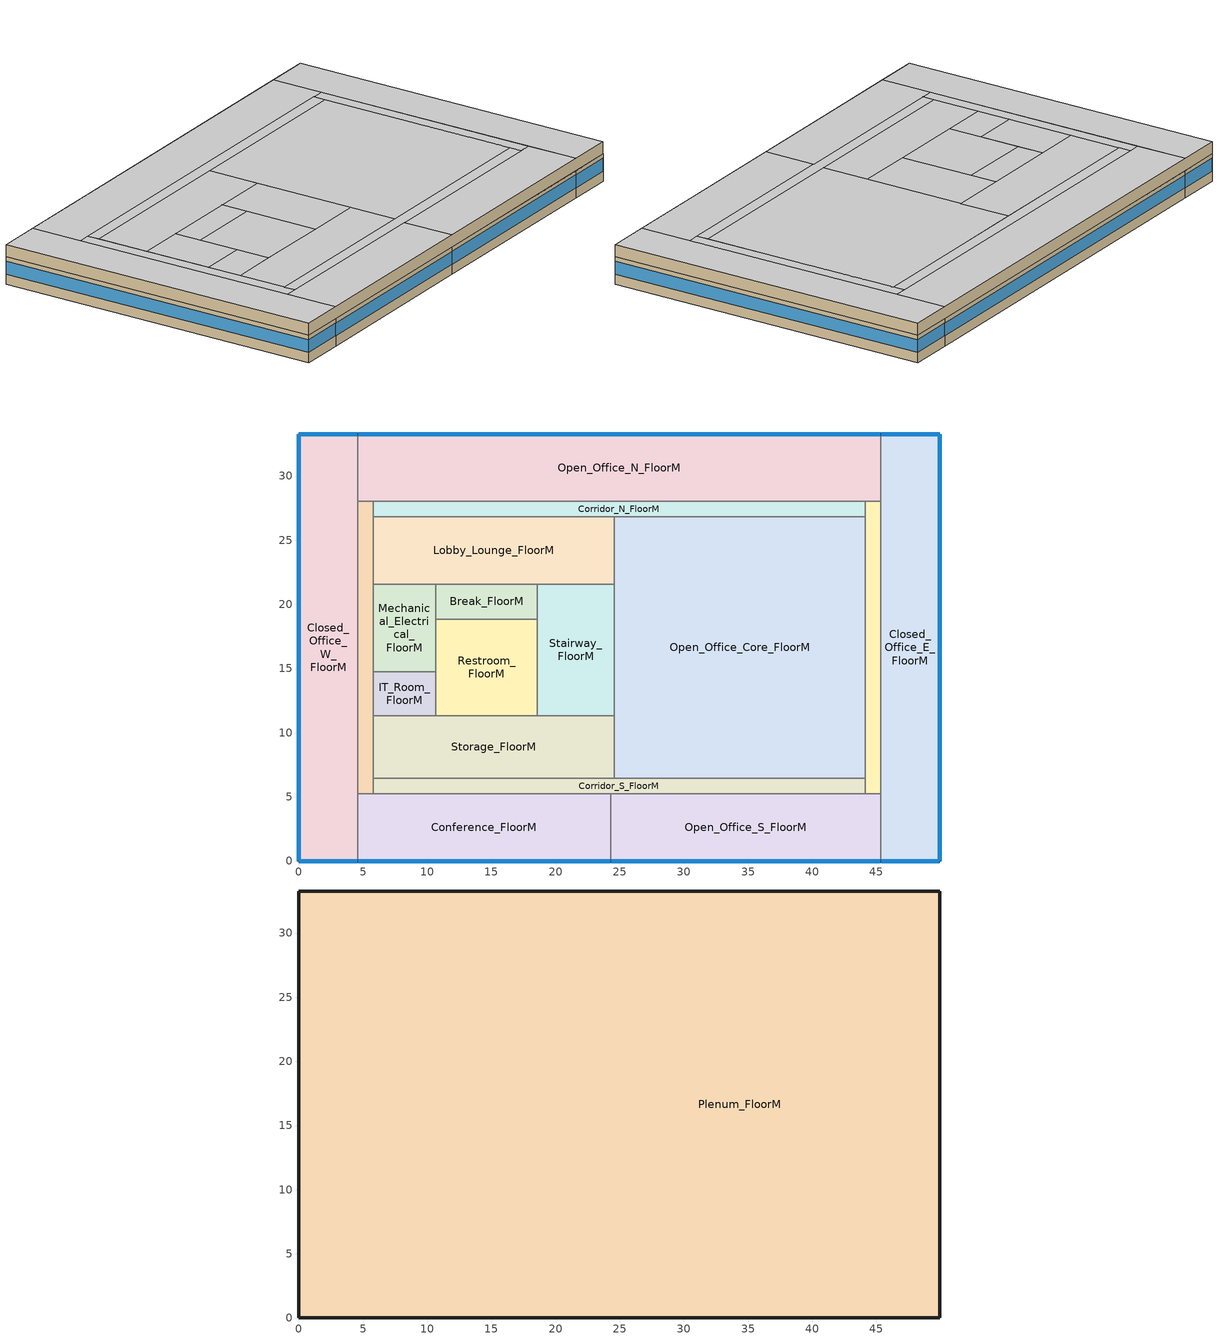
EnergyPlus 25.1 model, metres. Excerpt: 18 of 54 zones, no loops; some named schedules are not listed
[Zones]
Break_FloorM
 floor to Plenum_FloorG (IntFloor): 18.58,21.58 18.58,18.86 10.65,18.86 10.65,21.58 z3.96
 wall to Stairway_FloorM (IntWall_MetalFramed): 18.58,18.86 18.58,21.58 z3.96:6.71
 wall to Lobby_Lounge_FloorM (IntWall_MetalFramed): 18.58,21.58 10.65,21.58 z3.96:6.71
 wall to Restroom_FloorM (IntWall_MetalFramed): 10.65,18.86 18.58,18.86 z3.96:6.71
 wall to Mechanical_Electrical_FloorM (IntWall_MetalFramed): 10.65,21.58 10.65,18.86 z3.96:6.71
Closed_Office_E_FloorM
 floor to Plenum_FloorG (IntFloor): 49.91,33.27 49.91,0 45.34,0 45.34,33.27 z3.96
 wall outside (ExtWall_MetalFramed_NonRes): 45.34,0 49.91,0 49.91,33.27 45.34,33.27 z3.96:6.71
 wall to Corridor_E_FloorM (IntWall_MetalFramed): 45.34,28.04 45.34,5.24 z3.96:6.71
 wall to Open_Office_N_FloorM (IntWall_MetalFramed): 45.34,33.27 45.34,28.04 z3.96:6.71
 wall to Open_Office_S_FloorM (IntWall_MetalFramed): 45.34,5.24 45.34,0 z3.96:6.71
 window (FixedWindow_NonRes): 49.91,0.03 49.91,33.25 z4.98:6.27; 49.89,33.27 45.36,33.27 / 45.36,0 49.89,0 z4.98:6.28
Closed_Office_W_FloorM
 floor to Plenum_FloorG (IntFloor): 4.57,33.27 4.57,0 0,0 0,33.27 z3.96
 wall outside (ExtWall_MetalFramed_NonRes): 4.57,33.27 0,33.27 0,0 4.57,0 z3.96:6.71
 wall to Corridor_W_FloorM (IntWall_MetalFramed): 4.57,5.24 4.57,28.04 z3.96:6.71
 wall to Conference_FloorM (IntWall_MetalFramed): 4.57,0 4.57,5.24 z3.96:6.71
 wall to Open_Office_N_FloorM (IntWall_MetalFramed): 4.57,28.04 4.57,33.27 z3.96:6.71
 window (FixedWindow_NonRes): 4.55,33.27 0.03,33.27 / 0.03,0 4.55,0 z4.98:6.28; 0,33.25 0,0.03 z4.98:6.27
Conference_FloorM
 floor to Plenum_FloorG (IntFloor): 24.3,5.24 24.3,0 4.57,0 4.57,5.24 z3.96
 wall outside (ExtWall_MetalFramed_NonRes): 4.57,0 24.3,0 z3.96:6.71
 wall to Open_Office_S_FloorM (IntWall_MetalFramed): 24.3,0 24.3,5.24 z3.96:6.71
 wall to Corridor_S_FloorM (IntWall_MetalFramed): 24.3,5.24 5.79,5.24 z3.96:6.71
 wall to Corridor_W_FloorM (IntWall_MetalFramed): 5.79,5.24 4.57,5.24 z3.96:6.71
 window (FixedWindow_NonRes): 4.6,0 24.27,0 z4.98:6.27
Corridor_E_FloorM
 floor to Plenum_FloorG (IntFloor): 45.34,28.04 45.34,5.24 44.12,5.24 44.12,28.04 z3.96
 wall to Open_Office_N_FloorM (IntWall_MetalFramed): 45.34,28.04 44.12,28.04 z3.96:6.71
 wall to Open_Office_S_FloorM (IntWall_MetalFramed): 44.12,5.24 45.34,5.24 z3.96:6.71
 wall to Corridor_S_FloorM (IntWall_MetalFramed): 44.12,6.46 44.12,5.24 z3.96:6.71
 wall to Corridor_N_FloorM (IntWall_MetalFramed): 44.12,28.04 44.12,26.82 z3.96:6.71
 wall to Open_Office_Core_FloorM (IntWall_MetalFramed): 44.12,26.82 44.12,6.46 z3.96:6.71
Corridor_N_FloorM
 floor to Plenum_FloorG (IntFloor): 44.12,28.04 44.12,26.82 5.79,26.82 5.79,28.04 z3.96
 wall to Corridor_W_FloorM (IntWall_MetalFramed): 5.79,28.04 5.79,26.82 z3.96:6.71
 wall to Lobby_Lounge_FloorM (IntWall_MetalFramed): 5.79,26.82 24.57,26.82 z3.96:6.71
 wall to Open_Office_Core_FloorM (IntWall_MetalFramed): 24.57,26.82 44.12,26.82 z3.96:6.71
 wall to Open_Office_N_FloorM (IntWall_MetalFramed): 44.12,28.04 5.79,28.04 z3.96:6.71
Corridor_S_FloorM
 floor to Plenum_FloorG (IntFloor): 44.12,6.46 44.12,5.24 5.79,5.24 5.79,6.46 z3.96
 wall to Corridor_W_FloorM (IntWall_MetalFramed): 5.79,6.46 5.79,5.24 z3.96:6.71
 wall to Open_Office_Core_FloorM (IntWall_MetalFramed): 44.12,6.46 24.57,6.46 z3.96:6.71
 wall to Open_Office_S_FloorM (IntWall_MetalFramed): 24.3,5.24 44.12,5.24 z3.96:6.71
 wall to Storage_FloorM (IntWall_MetalFramed): 24.57,6.46 5.79,6.46 z3.96:6.71
Corridor_W_FloorM
 floor to Plenum_FloorG (IntFloor): 5.79,28.04 5.79,5.24 4.57,5.24 4.57,28.04 z3.96
 wall to Open_Office_N_FloorM (IntWall_MetalFramed): 5.79,28.04 4.57,28.04 z3.96:6.71
 wall to IT_Room_FloorM (IntWall_MetalFramed): 5.79,11.32 5.79,14.74 z3.96:6.71
 wall to Lobby_Lounge_FloorM (IntWall_MetalFramed): 5.79,21.58 5.79,26.82 z3.96:6.71
 wall to Mechanical_Electrical_FloorM (IntWall_MetalFramed): 5.79,14.74 5.79,21.58 z3.96:6.71
 wall to Storage_FloorM (IntWall_MetalFramed): 5.79,6.46 5.79,11.32 z3.96:6.71
IT_Room_FloorM
 floor to Plenum_FloorG (IntFloor): 10.65,14.74 10.65,11.32 5.79,11.32 5.79,14.74 z3.96
 wall to Restroom_FloorM (IntWall_MetalFramed): 10.65,11.32 10.65,14.74 z3.96:6.71
 wall to Mechanical_Electrical_FloorM (IntWall_MetalFramed): 10.65,14.74 5.79,14.74 z3.96:6.71
 wall to Storage_FloorM (IntWall_MetalFramed): 5.79,11.32 10.65,11.32 z3.96:6.71
Lobby_Lounge_FloorM
 floor to Plenum_FloorG (IntFloor): 24.57,26.82 24.57,21.58 5.79,21.58 5.79,26.82 z3.96
 wall to Open_Office_Core_FloorM (IntWall_MetalFramed): 24.57,21.58 24.57,26.82 z3.96:6.71
 wall to Mechanical_Electrical_FloorM (IntWall_MetalFramed): 5.79,21.58 10.65,21.58 z3.96:6.71
 wall to Stairway_FloorM (IntWall_MetalFramed): 18.58,21.58 24.57,21.58 z3.96:6.71
Mechanical_Electrical_FloorM
 floor to Plenum_FloorG (IntFloor): 10.65,21.58 10.65,14.74 5.79,14.74 5.79,21.58 z3.96
 wall to Restroom_FloorM (IntWall_MetalFramed): 10.65,14.74 10.65,18.86 z3.96:6.71
Open_Office_Core_FloorM
 floor to Plenum_FloorG (IntFloor): 44.12,26.82 44.12,6.46 24.57,6.46 24.57,26.82 z3.96
 wall to Stairway_FloorM (IntWall_MetalFramed): 24.57,21.58 24.57,11.32 z3.96:6.71
 wall to Storage_FloorM (IntWall_MetalFramed): 24.57,11.32 24.57,6.46 z3.96:6.71
Open_Office_N_FloorM
 floor to Plenum_FloorG (IntFloor): 45.34,33.27 45.34,28.04 4.57,28.04 4.57,33.27 z3.96
 wall outside (ExtWall_MetalFramed_NonRes): 45.34,33.27 4.57,33.27 z3.96:6.71
 window (FixedWindow_NonRes): 45.31,33.27 4.6,33.27 z4.98:6.27
Open_Office_S_FloorM
 floor to Plenum_FloorG (IntFloor): 45.34,5.24 45.34,0 24.3,0 24.3,5.24 z3.96
 wall outside (ExtWall_MetalFramed_NonRes): 24.3,0 45.34,0 z3.96:6.71
 window (FixedWindow_NonRes): 24.32,0 45.31,0 z4.98:6.27
Restroom_FloorM
 floor to Plenum_FloorG (IntFloor): 18.58,18.86 18.58,11.32 10.65,11.32 10.65,18.86 z3.96
 wall to Stairway_FloorM (IntWall_MetalFramed): 18.58,11.32 18.58,18.86 z3.96:6.71
 wall to Storage_FloorM (IntWall_MetalFramed): 10.65,11.32 18.58,11.32 z3.96:6.71
Stairway_FloorM
 floor to Plenum_FloorG (IntFloor): 24.57,21.58 24.57,11.32 18.58,11.32 18.58,21.58 z3.96
 wall to Storage_FloorM (IntWall_MetalFramed): 18.58,11.32 24.57,11.32 z3.96:6.71
Storage_FloorM
 floor to Plenum_FloorG (IntFloor): 24.57,11.32 24.57,6.46 5.79,6.46 5.79,11.32 z3.96
Plenum_FloorM
 floor to Break_FloorM (IntFloor): 18.58,21.58 18.58,18.86 10.65,18.86 10.65,21.58 z6.71
 floor to Closed_Office_E_FloorM (IntFloor): 49.91,33.27 49.91,0 45.34,0 45.34,33.27 z6.71
 floor to Closed_Office_W_FloorM (IntFloor): 4.57,33.27 4.57,0 0,0 0,33.27 z6.71
 floor to Conference_FloorM (IntFloor): 24.3,5.24 24.3,0 4.57,0 4.57,5.24 z6.71
 floor to Corridor_E_FloorM (IntFloor): 45.34,28.04 45.34,5.24 44.12,5.24 44.12,28.04 z6.71
 floor to Corridor_N_FloorM (IntFloor): 44.12,28.04 44.12,26.82 5.79,26.82 5.79,28.04 z6.71
 floor to Corridor_S_FloorM (IntFloor): 44.12,6.46 44.12,5.24 5.79,5.24 5.79,6.46 z6.71
 floor to Corridor_W_FloorM (IntFloor): 5.79,28.04 5.79,5.24 4.57,5.24 4.57,28.04 z6.71
 floor to IT_Room_FloorM (IntFloor): 10.65,14.74 10.65,11.32 5.79,11.32 5.79,14.74 z6.71
 floor to Lobby_Lounge_FloorM (IntFloor): 24.57,26.82 24.57,21.58 5.79,21.58 5.79,26.82 z6.71
 floor to Mechanical_Electrical_FloorM (IntFloor): 10.65,21.58 10.65,14.74 5.79,14.74 5.79,21.58 z6.71
 floor to Open_Office_Core_FloorM (IntFloor): 44.12,26.82 44.12,6.46 24.57,6.46 24.57,26.82 z6.71
 floor to Open_Office_N_FloorM (IntFloor): 45.34,33.27 45.34,28.04 4.57,28.04 4.57,33.27 z6.71
 floor to Open_Office_S_FloorM (IntFloor): 45.34,5.24 45.34,0 24.3,0 24.3,5.24 z6.71
 floor to Restroom_FloorM (IntFloor): 18.58,18.86 18.58,11.32 10.65,11.32 10.65,18.86 z6.71
 floor to Stairway_FloorM (IntFloor): 24.57,21.58 24.57,11.32 18.58,11.32 18.58,21.58 z6.71
 floor to Storage_FloorM (IntFloor): 24.57,11.32 24.57,6.46 5.79,6.46 5.79,11.32 z6.71
 wall outside (ExtWall_MetalFramed_NonRes): 49.91,0 49.91,33.27 0,33.27 0,0 49.91,0 z6.71:7.92
 ceiling to Closed_Office_E_FloorT (IntFloor Reversed): 49.91,0 49.91,33.27 45.34,33.27 45.34,0 z7.92
 ceiling to Closed_Office_W_FloorT (IntFloor Reversed): 4.57,0 4.57,33.27 0,33.27 0,0 z7.92
 ceiling to Conference_FloorT (IntFloor Reversed): 24.3,0 24.3,5.24 4.57,5.24 4.57,0 z7.92
 ceiling to Corridor_E_FloorT (IntFloor Reversed): 45.34,5.24 45.34,28.04 44.12,28.04 44.12,5.24 z7.92
 ceiling to Corridor_N_FloorT (IntFloor Reversed): 44.12,26.82 44.12,28.04 5.79,28.04 5.79,26.82 z7.92
 ceiling to Corridor_S_FloorT (IntFloor Reversed): 44.12,5.24 44.12,6.46 5.79,6.46 5.79,5.24 z7.92
 ceiling to Corridor_W_FloorT (IntFloor Reversed): 5.79,5.24 5.79,28.04 4.57,28.04 4.57,5.24 z7.92
 ceiling to IT_Room_FloorT (IntFloor Reversed): 10.65,11.32 10.65,14.74 5.79,14.74 5.79,11.32 z7.92
 ceiling to Lobby_Lounge_FloorT (IntFloor Reversed): 24.57,21.58 24.57,26.82 5.79,26.82 5.79,21.58 z7.92
 ceiling to Mechanical_Electrical_FloorT (IntFloor Reversed): 10.65,14.74 10.65,21.58 5.79,21.58 5.79,14.74 z7.92
 ceiling to Open_Office_Core_FloorT (IntFloor Reversed): 44.12,6.46 44.12,26.82 24.57,26.82 24.57,6.46 z7.92
 ceiling to Open_Office_N_FloorT (IntFloor Reversed): 45.34,28.04 45.34,33.27 4.57,33.27 4.57,28.04 z7.92
 ceiling to Open_Office_S_FloorT (IntFloor Reversed): 45.34,0 45.34,5.24 24.3,5.24 24.3,0 z7.92
 ceiling to Break_FloorT (IntFloor Reversed): 18.58,18.86 18.58,21.58 10.65,21.58 10.65,18.86 z7.92
 ceiling to Restroom_FloorT (IntFloor Reversed): 18.58,11.32 18.58,18.86 10.65,18.86 10.65,11.32 z7.92
 ceiling to Stairway_FloorT (IntFloor Reversed): 24.57,11.32 24.57,21.58 18.58,21.58 18.58,11.32 z7.92
 ceiling to Storage_FloorT (IntFloor Reversed): 24.57,6.46 24.57,11.32 5.79,11.32 5.79,6.46 z7.92
[Building]
OfficeMedium: North Axis {deg}=0; Loads Convergence Tolerance Value {W}=0.5; Temperature Convergence Tolerance Value {deltaC}=0.5; Solar Distribution=FullExterior; Maximum Number of Warmup Days=50
[Site:Location]
PALM SPRINGS: Latitude {deg}=38.58; Longitude {deg}=-121.49; Time Zone {hr}=-8; Elevation {m}=124.6632
[SizingPeriod:DesignDay] Day of Month=21; Day Type=SummerDesignDay; Dry-Bulb Temperature Range Modifier Type=DefaultMultipliers; Humidity Condition Type=WetBulb; Barometric Pressure {Pa}=99835.9; Wind Speed {m/s}=2.1; Wind Direction {deg}=320; Rain Indicator=No; Snow Indicator=No; Daylight Saving Time Indicator=No; Solar Model Indicator=ASHRAETau
Name | Month | Maximum Dry-Bulb Temperature {C} | Daily Dry-Bulb Temperature Range {deltaC} | Wetbulb or DewPoint at Maximum Dry-Bulb {C} | ASHRAE Clear Sky Optical Depth for Beam Irradiance (taub) | ASHRAE Clear Sky Optical Depth for Diffuse Irradiance (taud)
PALM SPRINGS  August .4% Condns DB=>MCWB | 8 | 46.2 | 14.3 | 21.9 | 0.391 | 2.385
PALM SPRINGS  July .4% Condns DB=>MCWB | 7 | 47.2 | 14.3 | 23.3 | 0.401 | 2.372
PALM SPRINGS  June .4% Condns DB=>MCWB | 6 | 46.1 | 16.1 | 20 | 0.368 | 2.376
PALM SPRINGS  November .4% Condns DB=>MCWB | 11 | 33.4 | 12.5 | 15.2 | 0.313 | 2.512
[Site:WaterMainsTemperature]
Calculation Method=Schedule; Temperature Schedule=WaterMainCZ15
[Material] Thermal Absorptance=0.9; Solar Absorptance=0.7
Name | Roughness | Thickness {m} | Conductivity {W/m-K} | Density {kg/m3} | Specific Heat {J/kg-K} | Visible Absorptance
Air - Metal Wall Framing - 16 or 24 in. OC | Smooth | 0.1397 | 1.22017 | 1.28148 | 1004.832 | 0.7
ExtWall_MetalFramed_NonRes Insulation | Smooth | 0.0560578 | 0.0230188 | 16.0185 | 1130.436 | 0.7
Gypsum Board - 5/8 in. | MediumRough | 0.016002 | 0.158656 | 640.739 | 1130.436 | 0.8
Stucco - 7/8 in. | MediumRough | 0.022352 | 0.700948 | 1855.1 | 837.36 | 0.8
Concrete - 140 lb/ft3 - 4 in. | MediumRough | 0.1016 | 1.9514 | 2239.06 | 921.096 | 0.8
Carpet - 3/4 in. | Smooth | 0.01905 | 0.0455183 | 288.332 | 1381.644 | 0.8
Metal Deck - 1/16 in. | MediumRough | 0.0015875 | 45.3452 | 7820.53 | 502.416 | 0.8
[WindowMaterial:SimpleGlazingSystem]
FixedWindow_NonRes Material: U-Factor {W/m2-K}=2.04417; Solar Heat Gain Coefficient=0.25; Visible Transmittance=0.42
[Construction]
FixedWindow_NonRes: FixedWindow_NonRes Material
IntWall_MetalFramed: Gypsum Board - 5/8 in., Air - Metal Wall Framing - 16 or 24 in. OC, Gypsum Board - 5/8 in.
ExtWall_MetalFramed_NonRes: Stucco - 7/8 in., ExtWall_MetalFramed_NonRes Insulation, Air - Metal Wall Framing - 16 or 24 in. OC, Gypsum Board - 5/8 in.
IntFloor: Metal Deck - 1/16 in., Concrete - 140 lb/ft3 - 4 in., Carpet - 3/4 in.
IntFloor Reversed: Carpet - 3/4 in., Concrete - 140 lb/ft3 - 4 in., Metal Deck - 1/16 in.
[DAYLIGHTING:CONTROLS] Lighting Control Type=Continuous; Minimum Input Power Fraction for Continuous or ContinuousOff Dimming Control=0.1; Minimum Light Output Fraction for Continuous or ContinuousOff Dimming Control=0.1; Number of Stepped Control Steps=1; Probability Lighting will be Reset When Needed in Manual Stepped Control=1; Fraction of Lights Controlled by Reference Point 1=0; Illuminance Setpoint at Reference Point 1=287.5; Fraction of Lights Controlled by Reference Point 2=0; Illuminance Setpoint at Reference Point 2=1150
Name | Zone or Space | Glare Calculation Daylighting Reference Point | Glare Calculation Azimuth Angle of View Direction Clockwise from Zone yAxis | Daylighting Reference Point 1 | Daylighting Reference Point 2
Closed_Office_E_FloorM DaylightingControls | Closed_Office_E_FloorM | Closed_Office_E_FloorM_DaylRefPt1 | 90 | Closed_Office_E_FloorM_DaylRefPt1 | Closed_Office_E_FloorM_DaylRefPt2
Closed_Office_W_FloorM DaylightingControls | Closed_Office_W_FloorM | Closed_Office_W_FloorM_DaylRefPt1 | 270 | Closed_Office_W_FloorM_DaylRefPt1 | Closed_Office_W_FloorM_DaylRefPt2
Conference_FloorM DaylightingControls | Conference_FloorM | Conference_FloorM_DaylRefPt1 | 180 | Conference_FloorM_DaylRefPt1 | Conference_FloorM_DaylRefPt2
Open_Office_N_FloorM DaylightingControls | Open_Office_N_FloorM | Open_office_N_FloorM_DaylRefPt1 | 0 | Open_office_N_FloorM_DaylRefPt1 | Open_office_N_FloorM_DaylRefPt2
Open_Office_S_FloorM DaylightingControls | Open_Office_S_FloorM | Open_office_S_FloorM_DaylRefPt1 | 0 | Open_office_S_FloorM_DaylRefPt1 | Open_office_S_FloorM_DaylRefPt2
[Zone] Type=1; Multiplier=1; Ceiling Height {m}=autocalculate; Volume {m3}=autocalculate
Name | Floor Area {m2} | Part of Total Floor Area
Open_Office_Core_FloorM | 397.904 | Yes
Open_Office_N_FloorM | 213.49 | Yes
Closed_Office_W_FloorM; Closed_Office_E_FloorM | 152.162 | Yes
Open_Office_S_FloorM | 110.202 | Yes
Conference_FloorM | 103.288 | Yes
Lobby_Lounge_FloorM | 98.4006 | Yes
Storage_FloorM | 91.3382 | Yes
Mechanical_Electrical_FloorM | 33.1989 | Yes
IT_Room_FloorM | 16.6238 | Yes
Restroom_FloorM | 59.7903 | Yes
Break_FloorM | 21.5854 | Yes
Stairway_FloorM | 61.4453 | Yes
Corridor_W_FloorM | 27.8709 | Yes
Corridor_N_FloorM; Corridor_S_FloorM | 46.7276 | Yes
Corridor_E_FloorM | 27.7973 | Yes
Plenum_FloorM | 1660.73 | No
[ZoneList]
ZL_Lounge_Breakroom_or_Waiting_Area: Break_FloorG, Break_FloorM, Break_FloorT
ZL_Stairwell: Stairway_FloorG, Stairway_FloorM, Stairway_FloorT
ZL_Corridor_Area: Corridor_E_FloorG, Corridor_E_FloorM, Corridor_E_FloorT, Corridor_N_FloorG, Corridor_N_FloorM, Corridor_N_FloorT, Corridor_S_FloorG, Corridor_S_FloorM, Corridor_S_FloorT, Corridor_W_FloorG, Corridor_W_FloorM, Corridor_W_FloorT
AVM OptimumStart 2 Control Zones List: Open_Office_Core_FloorG, Open_Office_N_FloorG, Closed_Office_W_FloorG, Closed_Office_E_FloorG, Open_Office_S_FloorG, Conference_FloorG, Lobby_Lounge_FloorG, Storage_FloorG, Mechanical_Electrical_FloorG, IT_Room_FloorG, Restroom_FloorG, Break_FloorG, Stairway_FloorG, Corridor_W_FloorG, Corridor_N_FloorG, Corridor_E_FloorG, Corridor_S_FloorG
[ZoneInfiltration:DesignFlowRate] Schedule=OfficeMediumOfficeInfiltration; Design Flow Rate Calculation Method=Flow/ExteriorWallArea; Flow Rate per Exterior Surface Area {m3/s-m2}=0.00153467; Constant Term Coefficient=1; Temperature Term Coefficient=0; Velocity Term Coefficient=0.224052; Velocity Squared Term Coefficient=0; Density Basis=Outdoor
Name | Zone or ZoneList or Space or SpaceList
Infil_Open_Office_Core_FloorM | Open_Office_Core_FloorM
Infil_Open_Office_N_FloorM | Open_Office_N_FloorM
Infil_Closed_Office_W_FloorM | Closed_Office_W_FloorM
Infil_Closed_Office_E_FloorM | Closed_Office_E_FloorM
Infil_Open_Office_S_FloorM | Open_Office_S_FloorM
Infil_Conference_FloorM | Conference_FloorM
Infil_Lobby_Lounge_FloorM | Lobby_Lounge_FloorM
Infil_Storage_FloorM | Storage_FloorM
Infil_Mechanical_Electrical_FloorM | Mechanical_Electrical_FloorM
Infil_IT_Room_FloorM | IT_Room_FloorM
Infil_Restroom_FloorM | Restroom_FloorM
Infil_Break_FloorM | Break_FloorM
Infil_Stairway_FloorM | Stairway_FloorM
Infil_Corridor_W_FloorM | Corridor_W_FloorM
Infil_Corridor_N_FloorM | Corridor_N_FloorM
Infil_Corridor_E_FloorM | Corridor_E_FloorM
Infil_Corridor_S_FloorM | Corridor_S_FloorM
[Exterior:Lights] Control Option=AstronomicalClock
Name | Schedule | Design Level {W}
ExtLights_Motion_OfficeMedium | OfficeMediumExtLightingMotionCtrl | 1860.3
ExtLights_NonMotion_OfficeMedium | OfficeMediumExtLightingNonMotionCtrl | 856.24
[Exterior:FuelEquipment]
Elevator_OfficeMedium: Fuel Use Type=Electricity; Schedule=OfficeMediumElevator; Design Level {W}=13930
[ZoneControl:Thermostat] Temperature Difference Between Cutout And Setpoint {deltaC}=0
Name | Zone or ZoneList | Control Type Schedule | Control 1
ZC_ZL_Lounge_Breakroom_or_Waiting_Area | ZL_Lounge_Breakroom_or_Waiting_Area | ZL_Lounge_Breakroom_or_Waiting_Area Thermostat Schedule | TSDSP_ZL_Lounge_Breakroom_or_Waiting_Area
ZC_ZL_Stairwell | ZL_Stairwell | ZL_Stairwell Thermostat Schedule | TSDSP_ZL_Stairwell
ZC_ZL_Corridor_Area | ZL_Corridor_Area | ZL_Corridor_Area Thermostat Schedule | TSDSP_ZL_Corridor_Area
[ThermostatSetpoint:DualSetpoint] Heating Setpoint Temperature Schedule=OfficeMediumOfficeHtgSetpt; Cooling Setpoint Temperature Schedule=OfficeMediumOfficeClgSetpt
TSDSP_ZL_Lounge_Breakroom_or_Waiting_Area; TSDSP_ZL_Stairwell; TSDSP_ZL_Corridor_Area
[AvailabilityManager:OptimumStart] Applicability Schedule=Always On Discrete; Fan Schedule=OfficeMediumOfficeHVACAvail; Control Type=MaximumofZoneList; Maximum Value for Optimum Start Time {hr}=3; Control Algorithm=AdaptiveTemperatureGradient; Constant Temperature Gradient during Cooling {deltaC/hr}=3; Constant Temperature Gradient during Heating {deltaC/hr}=3; Initial Temperature Gradient during Cooling {deltaC/hr}=2; Initial Temperature Gradient during Heating {deltaC/hr}=2; Constant Start Time {hr}=2; Number of Previous Days {days}=3
Name | Zone List
AVM OptimumStart 2 | AVM OptimumStart 2 Control Zones List
AVM OptimumStart 1 | AVM OptimumStart 1 Control Zones List
AVM OptimumStart | AVM OptimumStart Control Zones List
[AvailabilityManager:NightCycle] Applicability Schedule=Always On Discrete; Fan Schedule=OfficeMediumOfficeHVACAvail; Control Type=CycleOnAny; Thermostat Tolerance {deltaC}=1; Cycling Run Time Control Type=ThermostatWithMinimumRunTime; Cycling Run Time {s}=900
AVM Night Cycle 2; AVM Night Cycle 1; AVM Night Cycle
